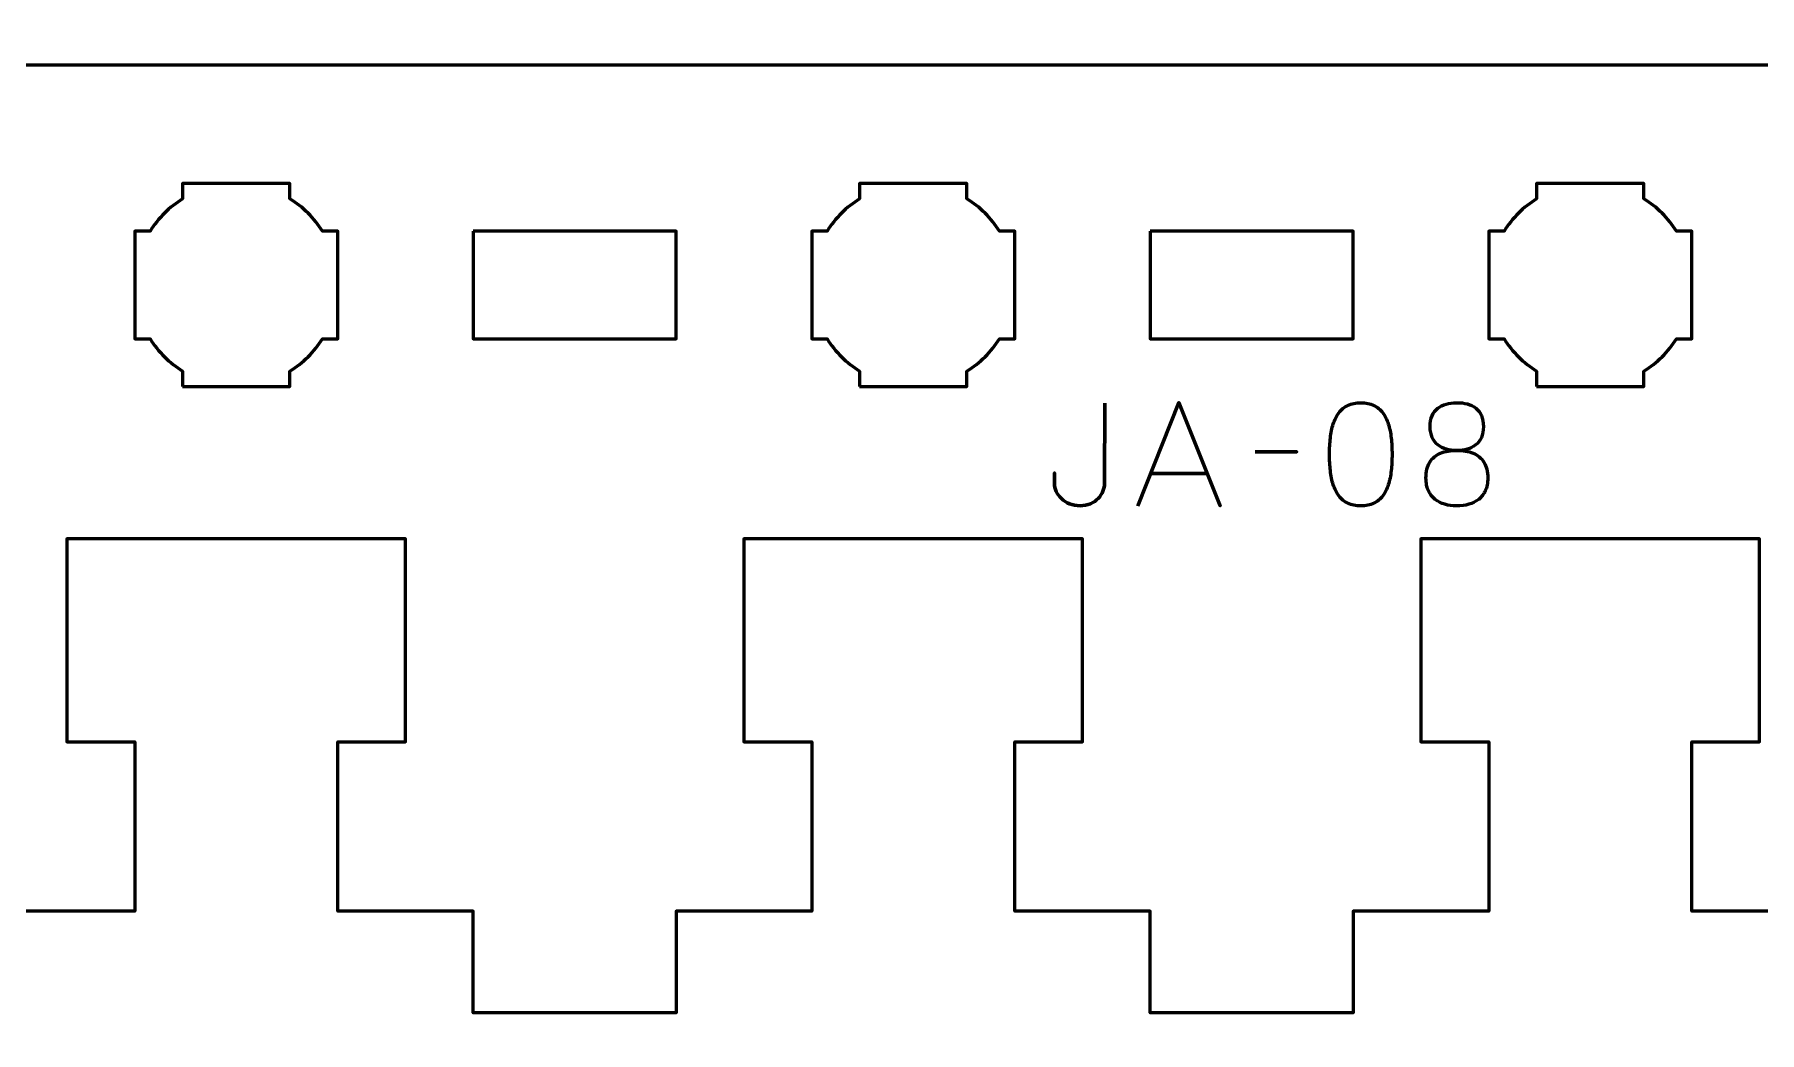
# Model space of a CAD drawing. Header units: centimetres. Extents: x -21 to 0, y -29.7 to 0.
# Drawn here: x -15.7 to -10.6, y -13.21 to -10.26 of the extents above; entities that cross this region are included whole.
import ezdxf

# ---------------------------------------------------------------- set-up
doc = ezdxf.new("R2010")
doc.units = ezdxf.units.CM
doc.header["$MEASUREMENT"] = 0
doc.layers.add('Layer 1', color=7, linetype='Continuous')

msp = doc.modelspace()

# ---------------------------------------------------------------- linework, layer by layer
at = {"layer": 'Layer 1', "color": 1, "lineweight": 53}
msp.add_open_spline([(-21.00003, -29.19995), (-21.00003, -29.19995), (-21.00003, -0.49992), (-21.00003, -0.49992), (-21.00003, -0.49992), (-21.00003, -0.22295), (-20.77694, 0.00004), (-20.49994, 0.00004), (-20.49994, 0.00004), (-20.49994, 0.00004), (-0.50008, 0.00004), (-0.50008, 0.00004), (-0.50008, 0.00004), (-0.22294, 0.00004), (0.00002, -0.22295), (0.00002, -0.49992), (0.00002, -0.49992), (0.00002, -0.49992), (0.00002, -29.19995), (0.00002, -29.19995), (0.00002, -29.19995), (0.00002, -29.47695), (-0.22294, -29.70004), (-0.50008, -29.70004), (-0.50008, -29.70004), (-0.50008, -29.70004), (-20.49994, -29.70004), (-20.49994, -29.70004), (-20.49994, -29.70004), (-20.77694, -29.70004), (-21.00003, -29.47695), (-21.00003, -29.19995)], degree=3, knots=[0, 0, 0, 0, 0.125, 0.125, 0.125, 0.125, 0.25, 0.25, 0.25, 0.25, 0.375, 0.375, 0.375, 0.375, 0.5, 0.5, 0.5, 0.5, 0.625, 0.625, 0.625, 0.625, 0.75, 0.75, 0.75, 0.75, 0.875, 0.875, 0.875, 0.875, 1, 1, 1, 1], dxfattribs=at)
at = {"layer": 'Layer 1', "color": 3, "lineweight": 53}
msp.add_open_spline([(-4.6, -11.75), (-4.6, -11.75), (-4.6, -12.34999), (-4.6, -12.34999), (-4.6, -12.34999), (-4.6, -12.34999), (-4.8, -12.35), (-4.8, -12.35), (-4.8, -12.35), (-4.8, -12.35), (-4.8, -12.85), (-4.8, -12.85), (-4.8, -12.85), (-4.8, -12.85), (-4.4, -12.85), (-4.4, -12.85), (-4.4, -12.85), (-4.4, -12.85), (-4.4, -13.15), (-4.4, -13.15), (-4.4, -13.15), (-4.4, -13.15), (-3.8, -13.15), (-3.8, -13.15), (-3.8, -13.15), (-3.8, -12.48626), (-3.8, -11.8225), (-3.8, -11.15874), (-3.8, -11.15874), (-3.8, -11.15874), (-4.4, -11.15874), (-4.4, -11.15874), (-4.4, -11.15874), (-4.4, -11.15874), (-4.40011, -10.84124), (-4.40011, -10.84124), (-4.40011, -10.84124), (-4.40011, -10.84124), (-3.80011, -10.84124), (-3.80011, -10.84124), (-3.80011, -10.84124), (-3.80478, -10.56919), (-4.02684, -10.34999), (-4.3, -10.34999), (-4.3, -10.34999), (-4.3, -10.34999), (-19.90011, -10.35), (-19.90011, -10.35), (-19.90011, -10.35), (-20.17327, -10.35), (-20.39533, -10.5692), (-20.4, -10.84125), (-20.4, -10.84125), (-20.4, -10.84125), (-19.8, -10.84125), (-19.8, -10.84125), (-19.8, -10.84125), (-19.8, -10.84125), (-19.8, -11.15875), (-19.8, -11.15875), (-19.8, -11.15875), (-19.8, -11.15875), (-20.4, -11.15875), (-20.4, -11.15875), (-20.4, -11.15875), (-20.4, -11.15875), (-20.4, -13.15), (-20.4, -13.15), (-20.4, -13.15), (-20.4, -13.15), (-19.8, -13.15), (-19.8, -13.15), (-19.8, -13.15), (-19.8, -13.15), (-19.8, -12.85), (-19.8, -12.85), (-19.8, -12.85), (-19.8, -12.85), (-19.4, -12.85001), (-19.4, -12.85001), (-19.4, -12.85001), (-19.4, -12.85001), (-19.4, -12.35), (-19.4, -12.35), (-19.4, -12.35), (-19.4, -12.35), (-19.6, -12.34999), (-19.6, -12.34999), (-19.6, -12.34999), (-19.6, -12.34999), (-19.6, -11.75), (-19.6, -11.75), (-19.6, -11.75), (-19.21667, -11.75), (-18.98333, -11.75), (-18.6, -11.75), (-18.6, -11.75), (-18.6, -11.75), (-18.6, -12.34999), (-18.6, -12.34999), (-18.6, -12.34999), (-18.6, -12.34999), (-18.8, -12.35), (-18.8, -12.35), (-18.8, -12.35), (-18.8, -12.35), (-18.8, -12.85), (-18.8, -12.85), (-18.8, -12.85), (-18.8, -12.85), (-18.4, -12.85), (-18.4, -12.85), (-18.4, -12.85), (-18.4, -12.85), (-18.4, -13.15), (-18.4, -13.15), (-18.4, -13.15), (-18.4, -13.15), (-17.8, -13.15), (-17.8, -13.15), (-17.8, -13.15), (-17.8, -13.15), (-17.8, -12.85), (-17.8, -12.85), (-17.8, -12.85), (-17.8, -12.85), (-17.4, -12.85001), (-17.4, -12.85001), (-17.4, -12.85001), (-17.4, -12.85001), (-17.4, -12.35), (-17.4, -12.35), (-17.4, -12.35), (-17.4, -12.35), (-17.6, -12.34999), (-17.6, -12.34999), (-17.6, -12.34999), (-17.6, -12.34999), (-17.6, -11.75), (-17.6, -11.75), (-17.6, -11.75), (-17.21667, -11.75), (-16.98333, -11.75), (-16.6, -11.75), (-16.6, -11.75), (-16.6, -11.75), (-16.6, -12.34999), (-16.6, -12.34999), (-16.6, -12.34999), (-16.6, -12.34999), (-16.8, -12.35), (-16.8, -12.35), (-16.8, -12.35), (-16.8, -12.35), (-16.8, -12.85), (-16.8, -12.85), (-16.8, -12.85), (-16.8, -12.85), (-16.4, -12.85), (-16.4, -12.85), (-16.4, -12.85), (-16.4, -12.85), (-16.4, -13.15), (-16.4, -13.15), (-16.4, -13.15), (-16.4, -13.15), (-15.8, -13.15), (-15.8, -13.15), (-15.8, -13.15), (-15.8, -13.15), (-15.8, -12.85), (-15.8, -12.85), (-15.8, -12.85), (-15.8, -12.85), (-15.4, -12.85001), (-15.4, -12.85001), (-15.4, -12.85001), (-15.4, -12.85001), (-15.4, -12.35), (-15.4, -12.35), (-15.4, -12.35), (-15.4, -12.35), (-15.6, -12.34999), (-15.6, -12.34999), (-15.6, -12.34999), (-15.6, -12.34999), (-15.6, -11.75), (-15.6, -11.75), (-15.6, -11.75), (-15.21667, -11.75), (-14.98333, -11.75), (-14.6, -11.75), (-14.6, -11.75), (-14.6, -11.75), (-14.6, -12.34999), (-14.6, -12.34999), (-14.6, -12.34999), (-14.6, -12.34999), (-14.8, -12.35), (-14.8, -12.35), (-14.8, -12.35), (-14.8, -12.35), (-14.8, -12.85), (-14.8, -12.85), (-14.8, -12.85), (-14.8, -12.85), (-14.4, -12.85), (-14.4, -12.85), (-14.4, -12.85), (-14.4, -12.85), (-14.4, -13.15), (-14.4, -13.15), (-14.4, -13.15), (-14.4, -13.15), (-13.8, -13.15), (-13.8, -13.15), (-13.8, -13.15), (-13.8, -13.15), (-13.8, -12.85), (-13.8, -12.85), (-13.8, -12.85), (-13.8, -12.85), (-13.4, -12.85001), (-13.4, -12.85001), (-13.4, -12.85001), (-13.4, -12.85001), (-13.4, -12.35), (-13.4, -12.35), (-13.4, -12.35), (-13.4, -12.35), (-13.6, -12.34999), (-13.6, -12.34999), (-13.6, -12.34999), (-13.6, -12.34999), (-13.6, -11.75), (-13.6, -11.75), (-13.6, -11.75), (-13.21667, -11.75), (-12.98333, -11.75), (-12.6, -11.75), (-12.6, -11.75), (-12.6, -11.75), (-12.6, -12.34999), (-12.6, -12.34999), (-12.6, -12.34999), (-12.6, -12.34999), (-12.8, -12.35), (-12.8, -12.35), (-12.8, -12.35), (-12.8, -12.35), (-12.8, -12.85), (-12.8, -12.85), (-12.8, -12.85), (-12.8, -12.85), (-12.4, -12.85), (-12.4, -12.85), (-12.4, -12.85), (-12.4, -12.85), (-12.4, -13.15), (-12.4, -13.15), (-12.4, -13.15), (-12.4, -13.15), (-11.8, -13.15), (-11.8, -13.15), (-11.8, -13.15), (-11.8, -13.15), (-11.8, -12.85), (-11.8, -12.85), (-11.8, -12.85), (-11.8, -12.85), (-11.4, -12.85001), (-11.4, -12.85001), (-11.4, -12.85001), (-11.4, -12.85001), (-11.4, -12.35), (-11.4, -12.35), (-11.4, -12.35), (-11.4, -12.35), (-11.6, -12.34999), (-11.6, -12.34999), (-11.6, -12.34999), (-11.6, -12.34999), (-11.6, -11.75), (-11.6, -11.75), (-11.6, -11.75), (-11.21667, -11.75), (-10.98333, -11.75), (-10.6, -11.75), (-10.6, -11.75), (-10.6, -11.75), (-10.6, -12.34999), (-10.6, -12.34999), (-10.6, -12.34999), (-10.6, -12.34999), (-10.8, -12.35), (-10.8, -12.35), (-10.8, -12.35), (-10.8, -12.35), (-10.8, -12.85), (-10.8, -12.85), (-10.8, -12.85), (-10.8, -12.85), (-10.4, -12.85), (-10.4, -12.85), (-10.4, -12.85), (-10.4, -12.85), (-10.4, -13.15), (-10.4, -13.15), (-10.4, -13.15), (-10.4, -13.15), (-9.8, -13.15), (-9.8, -13.15), (-9.8, -13.15), (-9.8, -13.15), (-9.8, -12.85), (-9.8, -12.85), (-9.8, -12.85), (-9.8, -12.85), (-9.4, -12.85001), (-9.4, -12.85001), (-9.4, -12.85001), (-9.4, -12.85001), (-9.4, -12.35), (-9.4, -12.35), (-9.4, -12.35), (-9.4, -12.35), (-9.6, -12.34999), (-9.6, -12.34999), (-9.6, -12.34999), (-9.6, -12.34999), (-9.6, -11.75), (-9.6, -11.75), (-9.6, -11.75), (-9.21667, -11.75), (-8.98333, -11.75), (-8.6, -11.75), (-8.6, -11.75), (-8.6, -11.75), (-8.6, -12.34999), (-8.6, -12.34999), (-8.6, -12.34999), (-8.6, -12.34999), (-8.8, -12.35), (-8.8, -12.35), (-8.8, -12.35), (-8.8, -12.35), (-8.8, -12.85), (-8.8, -12.85), (-8.8, -12.85), (-8.8, -12.85), (-8.4, -12.85), (-8.4, -12.85), (-8.4, -12.85), (-8.4, -12.85), (-8.4, -13.15), (-8.4, -13.15), (-8.4, -13.15), (-8.4, -13.15), (-7.8, -13.15), (-7.8, -13.15), (-7.8, -13.15), (-7.8, -13.15), (-7.8, -12.85), (-7.8, -12.85), (-7.8, -12.85), (-7.8, -12.85), (-7.4, -12.85001), (-7.4, -12.85001), (-7.4, -12.85001), (-7.4, -12.85001), (-7.4, -12.35), (-7.4, -12.35), (-7.4, -12.35), (-7.4, -12.35), (-7.6, -12.34999), (-7.6, -12.34999), (-7.6, -12.34999), (-7.6, -12.34999), (-7.6, -11.75), (-7.6, -11.75), (-7.6, -11.75), (-7.21667, -11.75), (-6.98333, -11.75), (-6.6, -11.75), (-6.6, -11.75), (-6.6, -11.75), (-6.6, -12.34999), (-6.6, -12.34999), (-6.6, -12.34999), (-6.6, -12.34999), (-6.8, -12.35), (-6.8, -12.35), (-6.8, -12.35), (-6.8, -12.35), (-6.8, -12.85), (-6.8, -12.85), (-6.8, -12.85), (-6.8, -12.85), (-6.4, -12.85), (-6.4, -12.85), (-6.4, -12.85), (-6.4, -12.85), (-6.4, -13.15), (-6.4, -13.15), (-6.4, -13.15), (-6.4, -13.15), (-5.8, -13.15), (-5.8, -13.15), (-5.8, -13.15), (-5.8, -13.15), (-5.8, -12.85), (-5.8, -12.85), (-5.8, -12.85), (-5.8, -12.85), (-5.4, -12.85001), (-5.4, -12.85001), (-5.4, -12.85001), (-5.4, -12.85001), (-5.4, -12.35), (-5.4, -12.35), (-5.4, -12.35), (-5.4, -12.35), (-5.6, -12.34999), (-5.6, -12.34999), (-5.6, -12.34999), (-5.6, -12.34999), (-5.6, -11.75), (-5.6, -11.75), (-5.6, -11.75), (-5.21667, -11.75), (-4.98333, -11.75), (-4.6, -11.75)], degree=3, knots=[0, 0, 0, 0, 0.0092593, 0.0092593, 0.0092593, 0.0092593, 0.0185185, 0.0185185, 0.0185185, 0.0185185, 0.0277778, 0.0277778, 0.0277778, 0.0277778, 0.037037, 0.037037, 0.037037, 0.037037, 0.0462963, 0.0462963, 0.0462963, 0.0462963, 0.0555556, 0.0555556, 0.0555556, 0.0555556, 0.0648148, 0.0648148, 0.0648148, 0.0648148, 0.0740741, 0.0740741, 0.0740741, 0.0740741, 0.0833333, 0.0833333, 0.0833333, 0.0833333, 0.0925926, 0.0925926, 0.0925926, 0.0925926, 0.1018519, 0.1018519, 0.1018519, 0.1018519, 0.1111111, 0.1111111, 0.1111111, 0.1111111, 0.1203704, 0.1203704, 0.1203704, 0.1203704, 0.1296296, 0.1296296, 0.1296296, 0.1296296, 0.1388889, 0.1388889, 0.1388889, 0.1388889, 0.1481481, 0.1481481, 0.1481481, 0.1481481, 0.1574074, 0.1574074, 0.1574074, 0.1574074, 0.1666667, 0.1666667, 0.1666667, 0.1666667, 0.1759259, 0.1759259, 0.1759259, 0.1759259, 0.1851852, 0.1851852, 0.1851852, 0.1851852, 0.1944444, 0.1944444, 0.1944444, 0.1944444, 0.2037037, 0.2037037, 0.2037037, 0.2037037, 0.212963, 0.212963, 0.212963, 0.212963, 0.2222222, 0.2222222, 0.2222222, 0.2222222, 0.2314815, 0.2314815, 0.2314815, 0.2314815, 0.2407407, 0.2407407, 0.2407407, 0.2407407, 0.25, 0.25, 0.25, 0.25, 0.2592593, 0.2592593, 0.2592593, 0.2592593, 0.2685185, 0.2685185, 0.2685185, 0.2685185, 0.2777778, 0.2777778, 0.2777778, 0.2777778, 0.287037, 0.287037, 0.287037, 0.287037, 0.2962963, 0.2962963, 0.2962963, 0.2962963, 0.3055556, 0.3055556, 0.3055556, 0.3055556, 0.3148148, 0.3148148, 0.3148148, 0.3148148, 0.3240741, 0.3240741, 0.3240741, 0.3240741, 0.3333333, 0.3333333, 0.3333333, 0.3333333, 0.3425926, 0.3425926, 0.3425926, 0.3425926, 0.3518519, 0.3518519, 0.3518519, 0.3518519, 0.3611111, 0.3611111, 0.3611111, 0.3611111, 0.3703704, 0.3703704, 0.3703704, 0.3703704, 0.3796296, 0.3796296, 0.3796296, 0.3796296, 0.3888889, 0.3888889, 0.3888889, 0.3888889, 0.3981481, 0.3981481, 0.3981481, 0.3981481, 0.4074074, 0.4074074, 0.4074074, 0.4074074, 0.4166667, 0.4166667, 0.4166667, 0.4166667, 0.4259259, 0.4259259, 0.4259259, 0.4259259, 0.4351852, 0.4351852, 0.4351852, 0.4351852, 0.4444444, 0.4444444, 0.4444444, 0.4444444, 0.4537037, 0.4537037, 0.4537037, 0.4537037, 0.462963, 0.462963, 0.462963, 0.462963, 0.4722222, 0.4722222, 0.4722222, 0.4722222, 0.4814815, 0.4814815, 0.4814815, 0.4814815, 0.4907407, 0.4907407, 0.4907407, 0.4907407, 0.5, 0.5, 0.5, 0.5, 0.5092593, 0.5092593, 0.5092593, 0.5092593, 0.5185185, 0.5185185, 0.5185185, 0.5185185, 0.5277778, 0.5277778, 0.5277778, 0.5277778, 0.537037, 0.537037, 0.537037, 0.537037, 0.5462963, 0.5462963, 0.5462963, 0.5462963, 0.5555556, 0.5555556, 0.5555556, 0.5555556, 0.5648148, 0.5648148, 0.5648148, 0.5648148, 0.5740741, 0.5740741, 0.5740741, 0.5740741, 0.5833333, 0.5833333, 0.5833333, 0.5833333, 0.5925926, 0.5925926, 0.5925926, 0.5925926, 0.6018519, 0.6018519, 0.6018519, 0.6018519, 0.6111111, 0.6111111, 0.6111111, 0.6111111, 0.6203704, 0.6203704, 0.6203704, 0.6203704, 0.6296296, 0.6296296, 0.6296296, 0.6296296, 0.6388889, 0.6388889, 0.6388889, 0.6388889, 0.6481481, 0.6481481, 0.6481481, 0.6481481, 0.6574074, 0.6574074, 0.6574074, 0.6574074, 0.6666667, 0.6666667, 0.6666667, 0.6666667, 0.6759259, 0.6759259, 0.6759259, 0.6759259, 0.6851852, 0.6851852, 0.6851852, 0.6851852, 0.6944444, 0.6944444, 0.6944444, 0.6944444, 0.7037037, 0.7037037, 0.7037037, 0.7037037, 0.712963, 0.712963, 0.712963, 0.712963, 0.7222222, 0.7222222, 0.7222222, 0.7222222, 0.7314815, 0.7314815, 0.7314815, 0.7314815, 0.7407407, 0.7407407, 0.7407407, 0.7407407, 0.75, 0.75, 0.75, 0.75, 0.7592593, 0.7592593, 0.7592593, 0.7592593, 0.7685185, 0.7685185, 0.7685185, 0.7685185, 0.7777778, 0.7777778, 0.7777778, 0.7777778, 0.787037, 0.787037, 0.787037, 0.787037, 0.7962963, 0.7962963, 0.7962963, 0.7962963, 0.8055556, 0.8055556, 0.8055556, 0.8055556, 0.8148148, 0.8148148, 0.8148148, 0.8148148, 0.8240741, 0.8240741, 0.8240741, 0.8240741, 0.8333333, 0.8333333, 0.8333333, 0.8333333, 0.8425926, 0.8425926, 0.8425926, 0.8425926, 0.8518519, 0.8518519, 0.8518519, 0.8518519, 0.8611111, 0.8611111, 0.8611111, 0.8611111, 0.8703704, 0.8703704, 0.8703704, 0.8703704, 0.8796296, 0.8796296, 0.8796296, 0.8796296, 0.8888889, 0.8888889, 0.8888889, 0.8888889, 0.8981481, 0.8981481, 0.8981481, 0.8981481, 0.9074074, 0.9074074, 0.9074074, 0.9074074, 0.9166667, 0.9166667, 0.9166667, 0.9166667, 0.9259259, 0.9259259, 0.9259259, 0.9259259, 0.9351852, 0.9351852, 0.9351852, 0.9351852, 0.9444444, 0.9444444, 0.9444444, 0.9444444, 0.9537037, 0.9537037, 0.9537037, 0.9537037, 0.962963, 0.962963, 0.962963, 0.962963, 0.9722222, 0.9722222, 0.9722222, 0.9722222, 0.9814815, 0.9814815, 0.9814815, 0.9814815, 0.9907407, 0.9907407, 0.9907407, 0.9907407, 1, 1, 1, 1], dxfattribs=at)
at = {"layer": 'Layer 1', "lineweight": 53}
for points, knots in [([(-15.25875, -11.3), (-15.25875, -11.3), (-15.25875, -11.25456), (-15.25875, -11.25456), (-15.25875, -11.25456), (-15.29751, -11.23033), (-15.33033, -11.1975), (-15.35456, -11.15875), (-15.35456, -11.15875), (-15.35456, -11.15875), (-15.4, -11.15875), (-15.4, -11.15875), (-15.4, -11.15875), (-15.4, -11.15875), (-15.4, -11), (-15.4, -11), (-15.4, -11), (-15.4, -11), (-15.4, -10.84125), (-15.4, -10.84125), (-15.4, -10.84125), (-15.4, -10.84125), (-15.35456, -10.84125), (-15.35456, -10.84125), (-15.35456, -10.84125), (-15.33033, -10.8025), (-15.29751, -10.76967), (-15.25875, -10.74544), (-15.25875, -10.74544), (-15.25875, -10.74544), (-15.25875, -10.7), (-15.25875, -10.7), (-15.25875, -10.7), (-15.25875, -10.7), (-15.1, -10.7), (-15.1, -10.7), (-15.1, -10.7), (-15.1, -10.7), (-14.94125, -10.7), (-14.94125, -10.7), (-14.94125, -10.7), (-14.94125, -10.7), (-14.94125, -10.74544), (-14.94125, -10.74544), (-14.94125, -10.74544), (-14.90249, -10.76967), (-14.86967, -10.8025), (-14.84544, -10.84125), (-14.84544, -10.84125), (-14.84544, -10.84125), (-14.8, -10.84125), (-14.8, -10.84125), (-14.8, -10.84125), (-14.8, -10.84125), (-14.8, -11), (-14.8, -11), (-14.8, -11), (-14.8, -11), (-14.8, -11.15875), (-14.8, -11.15875), (-14.8, -11.15875), (-14.8, -11.15875), (-14.84544, -11.15875), (-14.84544, -11.15875), (-14.84544, -11.15875), (-14.86967, -11.1975), (-14.90249, -11.23033), (-14.94125, -11.25456), (-14.94125, -11.25456), (-14.94125, -11.25456), (-14.94125, -11.3), (-14.94125, -11.3), (-14.94125, -11.3), (-14.94125, -11.3), (-15.1, -11.3), (-15.1, -11.3), (-15.1, -11.3), (-15.1, -11.3), (-15.25875, -11.3), (-15.25875, -11.3)], [0, 0, 0, 0, 0.05, 0.05, 0.05, 0.05, 0.1, 0.1, 0.1, 0.1, 0.15, 0.15, 0.15, 0.15, 0.2, 0.2, 0.2, 0.2, 0.25, 0.25, 0.25, 0.25, 0.3, 0.3, 0.3, 0.3, 0.35, 0.35, 0.35, 0.35, 0.4, 0.4, 0.4, 0.4, 0.45, 0.45, 0.45, 0.45, 0.5, 0.5, 0.5, 0.5, 0.55, 0.55, 0.55, 0.55, 0.6, 0.6, 0.6, 0.6, 0.65, 0.65, 0.65, 0.65, 0.7, 0.7, 0.7, 0.7, 0.75, 0.75, 0.75, 0.75, 0.8, 0.8, 0.8, 0.8, 0.85, 0.85, 0.85, 0.85, 0.9, 0.9, 0.9, 0.9, 0.95, 0.95, 0.95, 0.95, 1, 1, 1, 1]), ([(-13.25875, -11.3), (-13.25875, -11.3), (-13.25875, -11.25456), (-13.25875, -11.25456), (-13.25875, -11.25456), (-13.29751, -11.23033), (-13.33033, -11.1975), (-13.35456, -11.15875), (-13.35456, -11.15875), (-13.35456, -11.15875), (-13.4, -11.15875), (-13.4, -11.15875), (-13.4, -11.15875), (-13.4, -11.15875), (-13.4, -11), (-13.4, -11), (-13.4, -11), (-13.4, -11), (-13.4, -10.84125), (-13.4, -10.84125), (-13.4, -10.84125), (-13.4, -10.84125), (-13.35456, -10.84125), (-13.35456, -10.84125), (-13.35456, -10.84125), (-13.33033, -10.8025), (-13.29751, -10.76967), (-13.25875, -10.74544), (-13.25875, -10.74544), (-13.25875, -10.74544), (-13.25875, -10.7), (-13.25875, -10.7), (-13.25875, -10.7), (-13.25875, -10.7), (-13.1, -10.7), (-13.1, -10.7), (-13.1, -10.7), (-13.1, -10.7), (-12.94125, -10.7), (-12.94125, -10.7), (-12.94125, -10.7), (-12.94125, -10.7), (-12.94125, -10.74544), (-12.94125, -10.74544), (-12.94125, -10.74544), (-12.90249, -10.76967), (-12.86967, -10.8025), (-12.84544, -10.84125), (-12.84544, -10.84125), (-12.84544, -10.84125), (-12.8, -10.84125), (-12.8, -10.84125), (-12.8, -10.84125), (-12.8, -10.84125), (-12.8, -11), (-12.8, -11), (-12.8, -11), (-12.8, -11), (-12.8, -11.15875), (-12.8, -11.15875), (-12.8, -11.15875), (-12.8, -11.15875), (-12.84544, -11.15875), (-12.84544, -11.15875), (-12.84544, -11.15875), (-12.86967, -11.1975), (-12.90249, -11.23033), (-12.94125, -11.25456), (-12.94125, -11.25456), (-12.94125, -11.25456), (-12.94125, -11.3), (-12.94125, -11.3), (-12.94125, -11.3), (-12.94125, -11.3), (-13.1, -11.3), (-13.1, -11.3), (-13.1, -11.3), (-13.1, -11.3), (-13.25875, -11.3), (-13.25875, -11.3)], [0, 0, 0, 0, 0.05, 0.05, 0.05, 0.05, 0.1, 0.1, 0.1, 0.1, 0.15, 0.15, 0.15, 0.15, 0.2, 0.2, 0.2, 0.2, 0.25, 0.25, 0.25, 0.25, 0.3, 0.3, 0.3, 0.3, 0.35, 0.35, 0.35, 0.35, 0.4, 0.4, 0.4, 0.4, 0.45, 0.45, 0.45, 0.45, 0.5, 0.5, 0.5, 0.5, 0.55, 0.55, 0.55, 0.55, 0.6, 0.6, 0.6, 0.6, 0.65, 0.65, 0.65, 0.65, 0.7, 0.7, 0.7, 0.7, 0.75, 0.75, 0.75, 0.75, 0.8, 0.8, 0.8, 0.8, 0.85, 0.85, 0.85, 0.85, 0.9, 0.9, 0.9, 0.9, 0.95, 0.95, 0.95, 0.95, 1, 1, 1, 1]), ([(-11.25875, -11.3), (-11.25875, -11.3), (-11.25875, -11.25456), (-11.25875, -11.25456), (-11.25875, -11.25456), (-11.29751, -11.23033), (-11.33033, -11.1975), (-11.35456, -11.15875), (-11.35456, -11.15875), (-11.35456, -11.15875), (-11.4, -11.15875), (-11.4, -11.15875), (-11.4, -11.15875), (-11.4, -11.15875), (-11.4, -11), (-11.4, -11), (-11.4, -11), (-11.4, -11), (-11.4, -10.84125), (-11.4, -10.84125), (-11.4, -10.84125), (-11.4, -10.84125), (-11.35456, -10.84125), (-11.35456, -10.84125), (-11.35456, -10.84125), (-11.33033, -10.8025), (-11.29751, -10.76967), (-11.25875, -10.74544), (-11.25875, -10.74544), (-11.25875, -10.74544), (-11.25875, -10.7), (-11.25875, -10.7), (-11.25875, -10.7), (-11.25875, -10.7), (-11.1, -10.7), (-11.1, -10.7), (-11.1, -10.7), (-11.1, -10.7), (-10.94125, -10.7), (-10.94125, -10.7), (-10.94125, -10.7), (-10.94125, -10.7), (-10.94125, -10.74544), (-10.94125, -10.74544), (-10.94125, -10.74544), (-10.90249, -10.76967), (-10.86967, -10.8025), (-10.84544, -10.84125), (-10.84544, -10.84125), (-10.84544, -10.84125), (-10.8, -10.84125), (-10.8, -10.84125), (-10.8, -10.84125), (-10.8, -10.84125), (-10.8, -11), (-10.8, -11), (-10.8, -11), (-10.8, -11), (-10.8, -11.15875), (-10.8, -11.15875), (-10.8, -11.15875), (-10.8, -11.15875), (-10.84544, -11.15875), (-10.84544, -11.15875), (-10.84544, -11.15875), (-10.86967, -11.1975), (-10.90249, -11.23033), (-10.94125, -11.25456), (-10.94125, -11.25456), (-10.94125, -11.25456), (-10.94125, -11.3), (-10.94125, -11.3), (-10.94125, -11.3), (-10.94125, -11.3), (-11.1, -11.3), (-11.1, -11.3), (-11.1, -11.3), (-11.1, -11.3), (-11.25875, -11.3), (-11.25875, -11.3)], [0, 0, 0, 0, 0.05, 0.05, 0.05, 0.05, 0.1, 0.1, 0.1, 0.1, 0.15, 0.15, 0.15, 0.15, 0.2, 0.2, 0.2, 0.2, 0.25, 0.25, 0.25, 0.25, 0.3, 0.3, 0.3, 0.3, 0.35, 0.35, 0.35, 0.35, 0.4, 0.4, 0.4, 0.4, 0.45, 0.45, 0.45, 0.45, 0.5, 0.5, 0.5, 0.5, 0.55, 0.55, 0.55, 0.55, 0.6, 0.6, 0.6, 0.6, 0.65, 0.65, 0.65, 0.65, 0.7, 0.7, 0.7, 0.7, 0.75, 0.75, 0.75, 0.75, 0.8, 0.8, 0.8, 0.8, 0.85, 0.85, 0.85, 0.85, 0.9, 0.9, 0.9, 0.9, 0.95, 0.95, 0.95, 0.95, 1, 1, 1, 1]), ([(-14.4, -10.84125), (-14.4, -10.84125), (-13.8, -10.84125), (-13.8, -10.84125), (-13.8, -10.84125), (-13.8, -10.84125), (-13.8, -11.15875), (-13.8, -11.15875), (-13.8, -11.15875), (-13.8, -11.15875), (-14.4, -11.15875), (-14.4, -11.15875), (-14.4, -11.15875), (-14.4, -11.15875), (-14.4, -10.84125), (-14.4, -10.84125)], [0, 0, 0, 0, 0.25, 0.25, 0.25, 0.25, 0.5, 0.5, 0.5, 0.5, 0.75, 0.75, 0.75, 0.75, 1, 1, 1, 1]), ([(-12.4, -10.84125), (-12.4, -10.84125), (-11.8, -10.84125), (-11.8, -10.84125), (-11.8, -10.84125), (-11.8, -10.84125), (-11.8, -11.15875), (-11.8, -11.15875), (-11.8, -11.15875), (-11.8, -11.15875), (-12.4, -11.15875), (-12.4, -11.15875), (-12.4, -11.15875), (-12.4, -11.15875), (-12.4, -10.84125), (-12.4, -10.84125)], [0, 0, 0, 0, 0.25, 0.25, 0.25, 0.25, 0.5, 0.5, 0.5, 0.5, 0.75, 0.75, 0.75, 0.75, 1, 1, 1, 1])]:
    msp.add_open_spline(points, degree=3, knots=knots, dxfattribs=at)
at = {"layer": 'Layer 1', "color": 5, "lineweight": 53}
for points, knots in [([(-12.53437, -11.34908), (-12.53437, -11.34908), (-12.53479, -11.58615), (-12.53479, -11.58615), (-12.53479, -11.58615), (-12.53479, -11.59384), (-12.53642, -11.6016), (-12.53952, -11.60929), (-12.53952, -11.60929), (-12.5427, -11.61705), (-12.54735, -11.62411), (-12.55349, -11.6306), (-12.55349, -11.6306), (-12.5597, -11.63702), (-12.56725, -11.64224), (-12.57621, -11.64612), (-12.57621, -11.64612), (-12.58524, -11.65007), (-12.59554, -11.65205), (-12.60718, -11.65219), (-12.60718, -11.65219), (-12.61883, -11.65219), (-12.62934, -11.65028), (-12.63865, -11.64654), (-12.63865, -11.64654), (-12.64797, -11.64273), (-12.65594, -11.63765), (-12.6625, -11.63123), (-12.6625, -11.63123), (-12.66913, -11.62481), (-12.67414, -11.61776), (-12.67767, -11.60992), (-12.67767, -11.60992), (-12.6812, -11.60209), (-12.68296, -11.59419), (-12.68296, -11.58615), (-12.68296, -11.58615), (-12.68296, -11.58615), (-12.68296, -11.55482), (-12.68296, -11.55482), (-12.68296, -11.55482), (-12.68296, -11.55482), (-12.68296, -11.58615), (-12.68296, -11.58615), (-12.68296, -11.58615), (-12.68296, -11.59419), (-12.6812, -11.60209), (-12.67767, -11.60992), (-12.67767, -11.60992), (-12.67414, -11.61776), (-12.66913, -11.62481), (-12.6625, -11.63123), (-12.6625, -11.63123), (-12.65594, -11.63765), (-12.64797, -11.64273), (-12.63865, -11.64654), (-12.63865, -11.64654), (-12.62934, -11.65028), (-12.61883, -11.65219), (-12.60718, -11.65219), (-12.60718, -11.65219), (-12.59554, -11.65205), (-12.58524, -11.65007), (-12.57621, -11.64612), (-12.57621, -11.64612), (-12.56725, -11.64224), (-12.5597, -11.63702), (-12.55349, -11.6306), (-12.55349, -11.6306), (-12.54735, -11.62411), (-12.5427, -11.61705), (-12.53952, -11.60929), (-12.53952, -11.60929), (-12.53642, -11.6016), (-12.53479, -11.59384), (-12.53479, -11.58615), (-12.53479, -11.58615), (-12.53479, -11.58615), (-12.53437, -11.34908), (-12.53437, -11.34908)], [0, 0, 0, 0, 0.05, 0.05, 0.05, 0.05, 0.1, 0.1, 0.1, 0.1, 0.15, 0.15, 0.15, 0.15, 0.2, 0.2, 0.2, 0.2, 0.25, 0.25, 0.25, 0.25, 0.3, 0.3, 0.3, 0.3, 0.35, 0.35, 0.35, 0.35, 0.4, 0.4, 0.4, 0.4, 0.45, 0.45, 0.45, 0.45, 0.5, 0.5, 0.5, 0.5, 0.55, 0.55, 0.55, 0.55, 0.6, 0.6, 0.6, 0.6, 0.65, 0.65, 0.65, 0.65, 0.7, 0.7, 0.7, 0.7, 0.75, 0.75, 0.75, 0.75, 0.8, 0.8, 0.8, 0.8, 0.85, 0.85, 0.85, 0.85, 0.9, 0.9, 0.9, 0.9, 0.95, 0.95, 0.95, 0.95, 1, 1, 1, 1]), ([(-12.43616, -11.65261), (-12.43616, -11.65261), (-12.31509, -11.34739), (-12.31509, -11.34739), (-12.31509, -11.34739), (-12.31509, -11.34739), (-12.19359, -11.65261), (-12.19359, -11.65261), (-12.19359, -11.65261), (-12.19359, -11.65261), (-12.31509, -11.34739), (-12.31509, -11.34739), (-12.31509, -11.34739), (-12.31509, -11.34739), (-12.43616, -11.65261), (-12.43616, -11.65261)], [0, 0, 0, 0, 0.25, 0.25, 0.25, 0.25, 0.5, 0.5, 0.5, 0.5, 0.75, 0.75, 0.75, 0.75, 1, 1, 1, 1]), ([(-11.77788, -11.65261), (-11.76307, -11.65254), (-11.7503, -11.64993), (-11.73964, -11.64485), (-11.73964, -11.64485), (-11.72906, -11.63977), (-11.72024, -11.6325), (-11.71319, -11.62326), (-11.71319, -11.62326), (-11.7062, -11.61395), (-11.7007, -11.60294), (-11.69661, -11.59024), (-11.69661, -11.59024), (-11.69258, -11.57754), (-11.68969, -11.56364), (-11.68807, -11.5484), (-11.68807, -11.5484), (-11.68637, -11.53316), (-11.68553, -11.51714), (-11.6856, -11.50021), (-11.6856, -11.50021), (-11.68553, -11.48335), (-11.68637, -11.46733), (-11.68807, -11.45216), (-11.68807, -11.45216), (-11.68969, -11.43699), (-11.69258, -11.42302), (-11.69661, -11.41032), (-11.69661, -11.41032), (-11.7007, -11.39769), (-11.7062, -11.38669), (-11.71319, -11.3773), (-11.71319, -11.3773), (-11.72024, -11.36799), (-11.72906, -11.36072), (-11.73964, -11.35564), (-11.73964, -11.35564), (-11.7503, -11.35049), (-11.76307, -11.34788), (-11.77788, -11.34781), (-11.77788, -11.34781), (-11.7927, -11.34788), (-11.80547, -11.35049), (-11.81613, -11.35564), (-11.81613, -11.35564), (-11.82671, -11.36072), (-11.83553, -11.36799), (-11.84258, -11.3773), (-11.84258, -11.3773), (-11.84957, -11.38669), (-11.85507, -11.39769), (-11.85916, -11.41032), (-11.85916, -11.41032), (-11.86319, -11.42302), (-11.86608, -11.43699), (-11.8677, -11.45216), (-11.8677, -11.45216), (-11.86939, -11.46733), (-11.87024, -11.48335), (-11.87017, -11.50021), (-11.87017, -11.50021), (-11.87024, -11.51714), (-11.86939, -11.53316), (-11.8677, -11.5484), (-11.8677, -11.5484), (-11.86608, -11.56364), (-11.86319, -11.57754), (-11.85916, -11.59024), (-11.85916, -11.59024), (-11.85507, -11.60294), (-11.84957, -11.61395), (-11.84258, -11.62326), (-11.84258, -11.62326), (-11.83553, -11.6325), (-11.82671, -11.63977), (-11.81613, -11.64485), (-11.81613, -11.64485), (-11.80547, -11.64993), (-11.7927, -11.65254), (-11.77788, -11.65261)], [0, 0, 0, 0, 0.05, 0.05, 0.05, 0.05, 0.1, 0.1, 0.1, 0.1, 0.15, 0.15, 0.15, 0.15, 0.2, 0.2, 0.2, 0.2, 0.25, 0.25, 0.25, 0.25, 0.3, 0.3, 0.3, 0.3, 0.35, 0.35, 0.35, 0.35, 0.4, 0.4, 0.4, 0.4, 0.45, 0.45, 0.45, 0.45, 0.5, 0.5, 0.5, 0.5, 0.55, 0.55, 0.55, 0.55, 0.6, 0.6, 0.6, 0.6, 0.65, 0.65, 0.65, 0.65, 0.7, 0.7, 0.7, 0.7, 0.75, 0.75, 0.75, 0.75, 0.8, 0.8, 0.8, 0.8, 0.85, 0.85, 0.85, 0.85, 0.9, 0.9, 0.9, 0.9, 0.95, 0.95, 0.95, 0.95, 1, 1, 1, 1]), ([(-11.77788, -11.65261), (-11.76307, -11.65254), (-11.7503, -11.64993), (-11.73964, -11.64485), (-11.73964, -11.64485), (-11.72906, -11.63977), (-11.72024, -11.6325), (-11.71319, -11.62326), (-11.71319, -11.62326), (-11.7062, -11.61395), (-11.7007, -11.60294), (-11.69661, -11.59024), (-11.69661, -11.59024), (-11.69258, -11.57754), (-11.68969, -11.56364), (-11.68807, -11.5484), (-11.68807, -11.5484), (-11.68637, -11.53316), (-11.68553, -11.51714), (-11.6856, -11.50021), (-11.6856, -11.50021), (-11.68553, -11.48335), (-11.68637, -11.46733), (-11.68807, -11.45216), (-11.68807, -11.45216), (-11.68969, -11.43699), (-11.69258, -11.42302), (-11.69661, -11.41032), (-11.69661, -11.41032), (-11.7007, -11.39769), (-11.7062, -11.38669), (-11.71319, -11.3773), (-11.71319, -11.3773), (-11.72024, -11.36799), (-11.72906, -11.36072), (-11.73964, -11.35564), (-11.73964, -11.35564), (-11.7503, -11.35049), (-11.76307, -11.34788), (-11.77788, -11.34781), (-11.77788, -11.34781), (-11.7927, -11.34788), (-11.80547, -11.35049), (-11.81613, -11.35564), (-11.81613, -11.35564), (-11.82671, -11.36072), (-11.83553, -11.36799), (-11.84258, -11.3773), (-11.84258, -11.3773), (-11.84957, -11.38669), (-11.85507, -11.39769), (-11.85916, -11.41032), (-11.85916, -11.41032), (-11.86319, -11.42302), (-11.86608, -11.43699), (-11.8677, -11.45216), (-11.8677, -11.45216), (-11.86939, -11.46733), (-11.87024, -11.48335), (-11.87017, -11.50021), (-11.87017, -11.50021), (-11.87024, -11.51714), (-11.86939, -11.53316), (-11.8677, -11.5484), (-11.8677, -11.5484), (-11.86608, -11.56364), (-11.86319, -11.57754), (-11.85916, -11.59024), (-11.85916, -11.59024), (-11.85507, -11.60294), (-11.84957, -11.61395), (-11.84258, -11.62326), (-11.84258, -11.62326), (-11.83553, -11.6325), (-11.82671, -11.63977), (-11.81613, -11.64485), (-11.81613, -11.64485), (-11.80547, -11.64993), (-11.7927, -11.65254), (-11.77788, -11.65261)], [0, 0, 0, 0, 0.05, 0.05, 0.05, 0.05, 0.1, 0.1, 0.1, 0.1, 0.15, 0.15, 0.15, 0.15, 0.2, 0.2, 0.2, 0.2, 0.25, 0.25, 0.25, 0.25, 0.3, 0.3, 0.3, 0.3, 0.35, 0.35, 0.35, 0.35, 0.4, 0.4, 0.4, 0.4, 0.45, 0.45, 0.45, 0.45, 0.5, 0.5, 0.5, 0.5, 0.55, 0.55, 0.55, 0.55, 0.6, 0.6, 0.6, 0.6, 0.65, 0.65, 0.65, 0.65, 0.7, 0.7, 0.7, 0.7, 0.75, 0.75, 0.75, 0.75, 0.8, 0.8, 0.8, 0.8, 0.85, 0.85, 0.85, 0.85, 0.9, 0.9, 0.9, 0.9, 0.95, 0.95, 0.95, 0.95, 1, 1, 1, 1]), ([(-11.49425, -11.48878), (-11.48339, -11.48878), (-11.47323, -11.48751), (-11.4637, -11.48497), (-11.4637, -11.48497), (-11.45425, -11.48236), (-11.44592, -11.47827), (-11.43866, -11.47269), (-11.43866, -11.47269), (-11.43146, -11.46712), (-11.42582, -11.45985), (-11.42172, -11.45089), (-11.42172, -11.45089), (-11.41763, -11.442), (-11.41559, -11.43121), (-11.41552, -11.41851), (-11.41552, -11.41851), (-11.41559, -11.40581), (-11.41756, -11.39494), (-11.42144, -11.38591), (-11.42144, -11.38591), (-11.42532, -11.37688), (-11.43083, -11.36947), (-11.43788, -11.36376), (-11.43788, -11.36376), (-11.44494, -11.35811), (-11.45326, -11.35395), (-11.46286, -11.35134), (-11.46286, -11.35134), (-11.47238, -11.34873), (-11.4829, -11.3476), (-11.49425, -11.34781), (-11.49425, -11.34781), (-11.50561, -11.34795), (-11.51613, -11.34944), (-11.52565, -11.35205), (-11.52565, -11.35205), (-11.53525, -11.35473), (-11.54357, -11.35882), (-11.55063, -11.36439), (-11.55063, -11.36439), (-11.55768, -11.36997), (-11.56319, -11.37723), (-11.56707, -11.38612), (-11.56707, -11.38612), (-11.57095, -11.39508), (-11.57292, -11.40581), (-11.57299, -11.41851), (-11.57299, -11.41851), (-11.57292, -11.43121), (-11.57088, -11.442), (-11.56678, -11.45089), (-11.56678, -11.45089), (-11.56269, -11.45985), (-11.55705, -11.46712), (-11.54978, -11.47269), (-11.54978, -11.47269), (-11.54258, -11.47827), (-11.53426, -11.48236), (-11.5248, -11.48497), (-11.5248, -11.48497), (-11.51528, -11.48751), (-11.50512, -11.48878), (-11.49425, -11.48878)], [0, 0, 0, 0, 0.0625, 0.0625, 0.0625, 0.0625, 0.125, 0.125, 0.125, 0.125, 0.1875, 0.1875, 0.1875, 0.1875, 0.25, 0.25, 0.25, 0.25, 0.3125, 0.3125, 0.3125, 0.3125, 0.375, 0.375, 0.375, 0.375, 0.4375, 0.4375, 0.4375, 0.4375, 0.5, 0.5, 0.5, 0.5, 0.5625, 0.5625, 0.5625, 0.5625, 0.625, 0.625, 0.625, 0.625, 0.6875, 0.6875, 0.6875, 0.6875, 0.75, 0.75, 0.75, 0.75, 0.8125, 0.8125, 0.8125, 0.8125, 0.875, 0.875, 0.875, 0.875, 0.9375, 0.9375, 0.9375, 0.9375, 1, 1, 1, 1]), ([(-11.49425, -11.48878), (-11.48339, -11.48878), (-11.47323, -11.48751), (-11.4637, -11.48497), (-11.4637, -11.48497), (-11.45425, -11.48236), (-11.44592, -11.47827), (-11.43866, -11.47269), (-11.43866, -11.47269), (-11.43146, -11.46712), (-11.42582, -11.45985), (-11.42172, -11.45089), (-11.42172, -11.45089), (-11.41763, -11.442), (-11.41559, -11.43121), (-11.41552, -11.41851), (-11.41552, -11.41851), (-11.41559, -11.40581), (-11.41756, -11.39494), (-11.42144, -11.38591), (-11.42144, -11.38591), (-11.42532, -11.37688), (-11.43083, -11.36947), (-11.43788, -11.36376), (-11.43788, -11.36376), (-11.44494, -11.35811), (-11.45326, -11.35395), (-11.46286, -11.35134), (-11.46286, -11.35134), (-11.47238, -11.34873), (-11.4829, -11.3476), (-11.49425, -11.34781), (-11.49425, -11.34781), (-11.50561, -11.34795), (-11.51613, -11.34944), (-11.52565, -11.35205), (-11.52565, -11.35205), (-11.53525, -11.35473), (-11.54357, -11.35882), (-11.55063, -11.36439), (-11.55063, -11.36439), (-11.55768, -11.36997), (-11.56319, -11.37723), (-11.56707, -11.38612), (-11.56707, -11.38612), (-11.57095, -11.39508), (-11.57292, -11.40581), (-11.57299, -11.41851), (-11.57299, -11.41851), (-11.57292, -11.43121), (-11.57088, -11.442), (-11.56678, -11.45089), (-11.56678, -11.45089), (-11.56269, -11.45985), (-11.55705, -11.46712), (-11.54978, -11.47269), (-11.54978, -11.47269), (-11.54258, -11.47827), (-11.53426, -11.48236), (-11.5248, -11.48497), (-11.5248, -11.48497), (-11.51528, -11.48751), (-11.50512, -11.48878), (-11.49425, -11.48878)], [0, 0, 0, 0, 0.0625, 0.0625, 0.0625, 0.0625, 0.125, 0.125, 0.125, 0.125, 0.1875, 0.1875, 0.1875, 0.1875, 0.25, 0.25, 0.25, 0.25, 0.3125, 0.3125, 0.3125, 0.3125, 0.375, 0.375, 0.375, 0.375, 0.4375, 0.4375, 0.4375, 0.4375, 0.5, 0.5, 0.5, 0.5, 0.5625, 0.5625, 0.5625, 0.5625, 0.625, 0.625, 0.625, 0.625, 0.6875, 0.6875, 0.6875, 0.6875, 0.75, 0.75, 0.75, 0.75, 0.8125, 0.8125, 0.8125, 0.8125, 0.875, 0.875, 0.875, 0.875, 0.9375, 0.9375, 0.9375, 0.9375, 1, 1, 1, 1]), ([(-12.0903, -11.49301), (-12.0903, -11.49301), (-11.96711, -11.49301), (-11.96711, -11.49301), (-11.96711, -11.49301), (-11.96711, -11.49301), (-12.0903, -11.49301), (-12.0903, -11.49301)], [0, 0, 0, 0, 0.5, 0.5, 0.5, 0.5, 1, 1, 1, 1]), ([(-11.49425, -11.65261), (-11.48155, -11.65261), (-11.4697, -11.65113), (-11.45869, -11.64802), (-11.45869, -11.64802), (-11.44769, -11.64492), (-11.43802, -11.64005), (-11.42963, -11.63342), (-11.42963, -11.63342), (-11.4213, -11.62686), (-11.41474, -11.61839), (-11.41001, -11.60795), (-11.41001, -11.60795), (-11.40528, -11.59758), (-11.40289, -11.58509), (-11.40282, -11.57048), (-11.40282, -11.57048), (-11.40296, -11.55108), (-11.40677, -11.53535), (-11.41432, -11.52335), (-11.41432, -11.52335), (-11.42186, -11.51129), (-11.43245, -11.50254), (-11.44607, -11.49697), (-11.44607, -11.49697), (-11.45975, -11.49146), (-11.47577, -11.48871), (-11.49425, -11.48878), (-11.49425, -11.48878), (-11.51267, -11.48871), (-11.52876, -11.49146), (-11.5423, -11.49697), (-11.5423, -11.49697), (-11.55592, -11.50254), (-11.56643, -11.51129), (-11.57391, -11.52335), (-11.57391, -11.52335), (-11.58139, -11.53535), (-11.5852, -11.55108), (-11.58527, -11.57048), (-11.58527, -11.57048), (-11.5852, -11.58509), (-11.5828, -11.59758), (-11.57807, -11.60795), (-11.57807, -11.60795), (-11.57335, -11.61839), (-11.56686, -11.62686), (-11.55846, -11.63342), (-11.55846, -11.63342), (-11.55013, -11.64005), (-11.54054, -11.64492), (-11.52953, -11.64802), (-11.52953, -11.64802), (-11.5186, -11.65113), (-11.50681, -11.65261), (-11.49425, -11.65261)], [0, 0, 0, 0, 0.0714286, 0.0714286, 0.0714286, 0.0714286, 0.1428571, 0.1428571, 0.1428571, 0.1428571, 0.2142857, 0.2142857, 0.2142857, 0.2142857, 0.2857143, 0.2857143, 0.2857143, 0.2857143, 0.3571429, 0.3571429, 0.3571429, 0.3571429, 0.4285714, 0.4285714, 0.4285714, 0.4285714, 0.5, 0.5, 0.5, 0.5, 0.5714286, 0.5714286, 0.5714286, 0.5714286, 0.6428571, 0.6428571, 0.6428571, 0.6428571, 0.7142857, 0.7142857, 0.7142857, 0.7142857, 0.7857143, 0.7857143, 0.7857143, 0.7857143, 0.8571429, 0.8571429, 0.8571429, 0.8571429, 0.9285714, 0.9285714, 0.9285714, 0.9285714, 1, 1, 1, 1]), ([(-11.49425, -11.65261), (-11.48155, -11.65261), (-11.4697, -11.65113), (-11.45869, -11.64802), (-11.45869, -11.64802), (-11.44769, -11.64492), (-11.43802, -11.64005), (-11.42963, -11.63342), (-11.42963, -11.63342), (-11.4213, -11.62686), (-11.41474, -11.61839), (-11.41001, -11.60795), (-11.41001, -11.60795), (-11.40528, -11.59758), (-11.40289, -11.58509), (-11.40282, -11.57048), (-11.40282, -11.57048), (-11.40296, -11.55108), (-11.40677, -11.53535), (-11.41432, -11.52335), (-11.41432, -11.52335), (-11.42186, -11.51129), (-11.43245, -11.50254), (-11.44607, -11.49697), (-11.44607, -11.49697), (-11.45975, -11.49146), (-11.47577, -11.48871), (-11.49425, -11.48878), (-11.49425, -11.48878), (-11.51267, -11.48871), (-11.52876, -11.49146), (-11.5423, -11.49697), (-11.5423, -11.49697), (-11.55592, -11.50254), (-11.56643, -11.51129), (-11.57391, -11.52335), (-11.57391, -11.52335), (-11.58139, -11.53535), (-11.5852, -11.55108), (-11.58527, -11.57048), (-11.58527, -11.57048), (-11.5852, -11.58509), (-11.5828, -11.59758), (-11.57807, -11.60795), (-11.57807, -11.60795), (-11.57335, -11.61839), (-11.56686, -11.62686), (-11.55846, -11.63342), (-11.55846, -11.63342), (-11.55013, -11.64005), (-11.54054, -11.64492), (-11.52953, -11.64802), (-11.52953, -11.64802), (-11.5186, -11.65113), (-11.50681, -11.65261), (-11.49425, -11.65261)], [0, 0, 0, 0, 0.0714286, 0.0714286, 0.0714286, 0.0714286, 0.1428571, 0.1428571, 0.1428571, 0.1428571, 0.2142857, 0.2142857, 0.2142857, 0.2142857, 0.2857143, 0.2857143, 0.2857143, 0.2857143, 0.3571429, 0.3571429, 0.3571429, 0.3571429, 0.4285714, 0.4285714, 0.4285714, 0.4285714, 0.5, 0.5, 0.5, 0.5, 0.5714286, 0.5714286, 0.5714286, 0.5714286, 0.6428571, 0.6428571, 0.6428571, 0.6428571, 0.7142857, 0.7142857, 0.7142857, 0.7142857, 0.7857143, 0.7857143, 0.7857143, 0.7857143, 0.8571429, 0.8571429, 0.8571429, 0.8571429, 0.9285714, 0.9285714, 0.9285714, 0.9285714, 1, 1, 1, 1]), ([(-12.39806, -11.55651), (-12.39806, -11.55651), (-12.23212, -11.55651), (-12.23212, -11.55651), (-12.23212, -11.55651), (-12.23212, -11.55651), (-12.39806, -11.55651), (-12.39806, -11.55651)], [0, 0, 0, 0, 0.5, 0.5, 0.5, 0.5, 1, 1, 1, 1])]:
    msp.add_open_spline(points, degree=3, knots=knots, dxfattribs=at)

doc.saveas('drawing.dxf')
